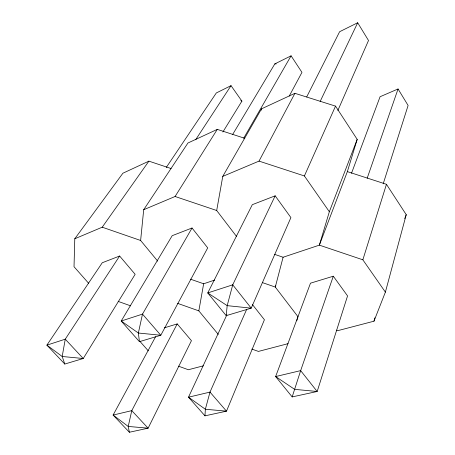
<?xml version="1.0" encoding="UTF-8"?>
<svg xmlns="http://www.w3.org/2000/svg" width="455" height="455" viewBox="0 0 455 455"><rect width="100%" height="100%" fill="white"/><g stroke="black" fill="none" stroke-linecap="round" stroke-linejoin="round"><path stroke-width="0.68" d="M171.074 168.532L148.899 161.144L122.901 173.219L74.779 238.767L74.023 266.721L88.566 283.192M252.286 304.372L264.418 319.751L226.499 411.166L204.966 415.842L205.359 409.25L209.994 392.102L246.678 309.383M226.203 315.656L227.181 305.646L232.738 284.824L275.167 195.826L290.904 217.587L251.211 308.16L226.203 315.656L207.753 292.935L252.309 204.676L275.167 195.826M157.72 261.153L140.623 240.479L143.695 209.721L187.932 143.012L217.28 129.379L244.784 138.314M218.303 334.408L198.829 310.862L203.652 283.772L214.692 280.081M236.481 236.367L216.688 210.511L222.762 176.392L261.517 108.83L294.92 93.321L335.523 106.123L357.192 139.384L347.358 171.615L319.364 245.137L283.095 257.246L274.405 254.282M261.238 110.195L261.517 108.83M283.095 257.246L275.286 287.06L297.979 316.714L296.768 320.775M336.535 330.176L337.866 330.637L373.97 321.196L385.385 292.121L406.235 214.675L386.454 184.309L347.358 171.615M373.97 321.196L374.909 317.778M357.192 139.384L329.34 211.74L319.364 245.137L362.851 259.805L385.385 292.121M362.851 259.805L386.454 184.309M383.195 183.82L408.107 105.469L398.051 88.97L380.079 96.727L351.505 173.275M292.167 396.914L300.658 370.626L333.305 276.208L347.557 295.909L317.169 391.488L292.167 396.914L275.633 376.552L310.486 283.181L333.305 276.208M367.179 178.235L398.051 88.97M404.711 218.662L406.235 214.675M275.827 285.757L275.286 287.06L262.609 282.674M337.843 110.48L368.51 40.506L357.687 22.75L339.612 31.725L306.693 96.943M329.34 211.74L304.395 175.96L335.523 106.123M226.886 314.797L188.495 397.198L204.966 415.842M320.144 101.493L357.687 22.75M177.211 323.903L131.779 410.637L128.213 426.437L129.379 432.25L148.12 428.183L191.441 340.676L177.211 323.903L164.374 327.827M222.762 176.392L259.031 161.104L294.92 93.321M289.232 96.079L301.961 72.373L291.081 55.828L274.814 63.91L232.732 134.35M155.599 336.728L113.102 415.062L129.379 432.25M192.033 228L142.495 314.115L138.354 333.02L139.435 341.665L160.797 335.261L207.719 247.884L192.033 228L172.195 235.679L121.206 321.025L139.435 341.665M243.681 138.218L291.081 55.828M222.882 131.995L241.906 101.129L231.026 85.659L216.313 92.962L166.251 167.486M143.695 209.721L175.09 196.486L217.28 129.379M119.631 256.023L65.253 339.185L62.193 356.487L64.786 364.04L83.242 358.512L135.146 274.314L119.631 256.023L102.25 262.751L46.893 345.146L64.786 364.04M195.644 139.77L231.026 85.659M74.779 238.767L102.221 227.199L148.899 161.144M203.368 365.814L188.347 369.744L178.423 366.138M288.066 343.661L258.423 351.419L251.82 349.065M274.814 63.91L276.196 63.922M259.031 161.104L304.395 175.96M175.09 196.486L216.688 210.511M102.221 227.199L140.623 240.479M190.452 279.16L203.652 283.772M177.649 303.371L198.829 310.862M118.169 301.398L130.682 305.857M240.831 100.271L241.906 101.129M139.912 341.352L148.33 350.885M65.253 339.185L46.893 345.146L62.193 356.487L83.242 358.512L65.253 339.185M142.495 314.115L121.206 321.025L138.354 333.02L160.797 335.261L142.495 314.115M232.738 284.824L207.753 292.935L227.181 305.646L251.211 308.16L232.738 284.824M131.779 410.637L113.102 415.062L128.213 426.437L148.12 428.183L131.779 410.637M209.994 392.102L188.495 397.198L205.359 409.25L226.499 411.166L209.994 392.102M300.658 370.626L275.633 376.552L294.641 389.355L317.169 391.488L300.658 370.626"/></g></svg>
